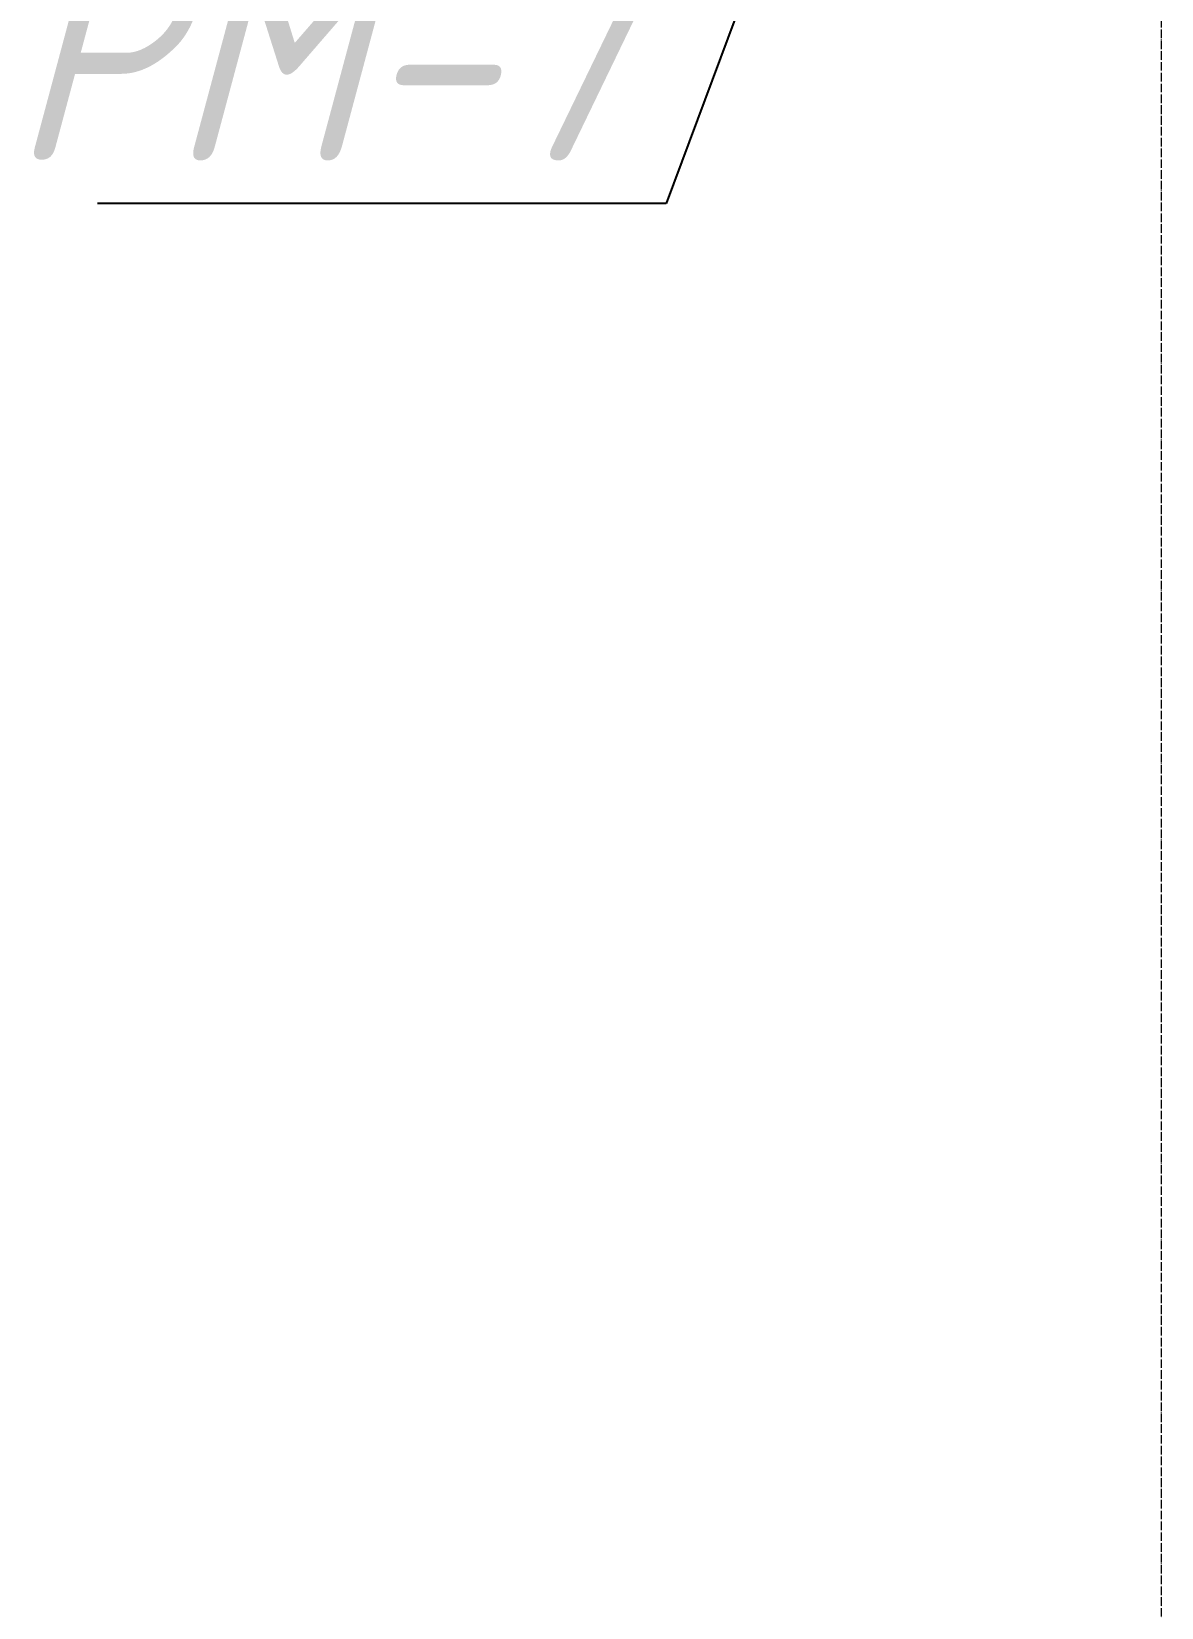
# Model space of a CAD drawing. Header units: millimetres. Extents: x 749182 to 2267578, y 70462 to 311449.
# Drawn here: x 1968841 to 1971463, y 164200 to 167859 of the extents above; entities that cross this region are included whole.
import ezdxf
from ezdxf import colors
from ezdxf.entities.mleader import LeaderData, LeaderLine
from ezdxf.math import Vec2, Vec3

# ---------------------------------------------------------------- set-up
doc = ezdxf.new("R2010")
doc.units = ezdxf.units.MM
doc.linetypes.add('ADSK_Линия сетки', pattern=[25, 20, -2.5, 0, -2.5])
doc.linetypes.add('осеваяX2', pattern=[4, 2.5, -0.5, 0.5, -0.5])
doc.layers.add('Оси', color=165, linetype='осеваяX2', lineweight=13)
doc.layers.add('Размер', color=7, linetype='Continuous', lineweight=13)
doc.styles.add('GOST 2.304_new', font='isocpeur.ttf', dxfattribs={"width": 0.9, "oblique": 15})

# ---------------------------------------------------------------- blocks, each defined once
blk = doc.blocks.new('_DotSmall')
at = {"color": 0, "linetype": 'ByBlock', "lineweight": 35, "const_width": 0.5}
blk.add_lwpolyline([(-0.0625, 0, 1), (0.0625, 0, 1)], format="xyb", close=True, dxfattribs=at)

msp = doc.modelspace()

# ---------------------------------------------------------------- linework, layer by layer
at = {"layer": 'Оси', "linetype": 'ADSK_Линия сетки'}
msp.add_line((1971463.1034, 154741.5512), (1971463.1034, 195246.0842), dxfattribs=at)

# ---------------------------------------------------------------- leaders
at = {"layer": 'Размер', "color": 210, "ltscale": 20}
ml = msp.add_multileader_mtext('Standard', dxfattribs=at)
ml.set_content('\\A1;РМ-7', color=210, style='GOST 2.304_new')
ml.set_leader_properties()
ml.set_arrow_properties(name='DOTSMALL')
ml.build(insert=Vec2(0, 0))
ml.multileader.update_dxf_attribs({"text_left_attachment_type": 6, "text_right_attachment_type": 6, "dogleg_length": 1, "arrow_head_size": 100})
ctx = ml.context
ctx.base_point, ctx.char_height, ctx.arrow_head_size, ctx.landing_gap_size, ctx.plane_origin = Vec3(1968720.5896, 167460.0573), 500, 100, 0, Vec3(1948554.9284, 314440.6866)
ctx.left_attachment, ctx.right_attachment, ctx.text_align_type = 6, 6, 1
notes = []
notes.append((ctx, [(0, (1, 1, 0), (1970313.5388, 167460.0573), (-1, 0), 20, [(0, [(1971167.0278, 169747.8816)], 0, [])])]))
ctx.mtext.insert, ctx.mtext.rotation, ctx.mtext.width, ctx.mtext.alignment, ctx.mtext.flow_direction = Vec3(1969507.0642, 168060.0573), 6.283185307, 1286.674802, 2, 5
for ctx, leaders in notes:
    for number, flags, end, landing, length, lines in leaders:
        leader = LeaderData()
        leader.index, (leader.has_last_leader_line, leader.has_dogleg_vector, leader.attachment_direction) = number, flags
        leader.last_leader_point, leader.dogleg_vector, leader.dogleg_length = Vec3(end), Vec3(landing), length
        for number, points, colour, breaks in lines:
            line = LeaderLine()
            line.index, line.vertices, line.color, line.breaks = number, Vec3.list(points), colors.encode_raw_color(colour), breaks
            leader.lines.append(line)
        ctx.leaders.append(leader)

doc.saveas('drawing.dxf')
